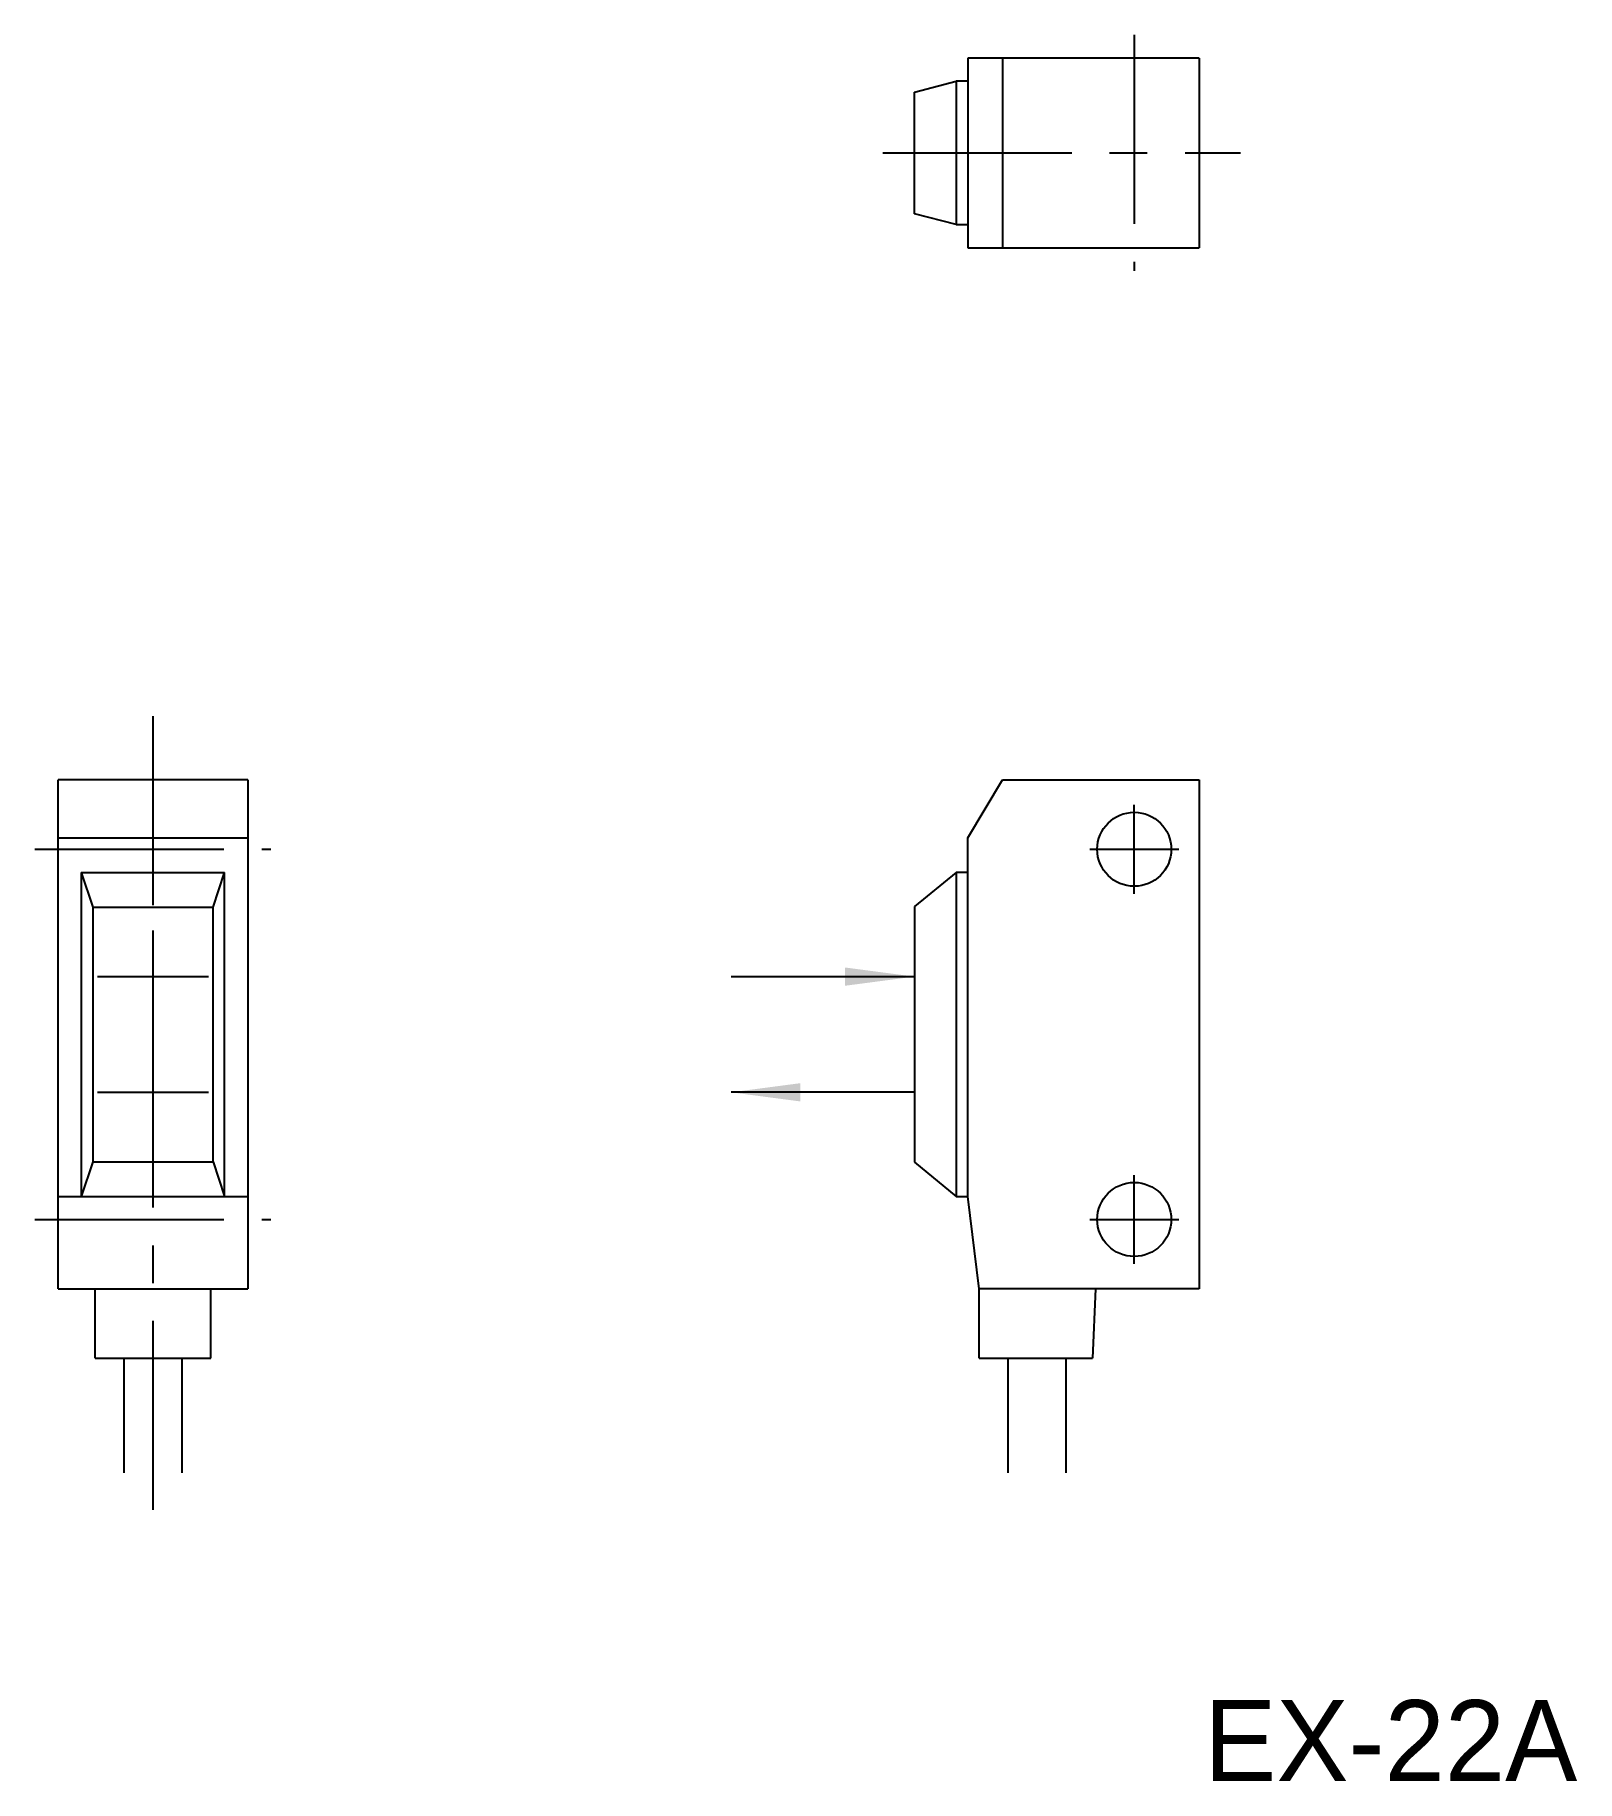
# Model space of a CAD drawing. Extents: x 759.9 to 826.5, y 538.2 to 613.6.
import ezdxf

# ---------------------------------------------------------------- set-up
doc = ezdxf.new("R2010")
doc.units = 0
doc.linetypes.add('CENTER', pattern=[13.068421, 8.167763, -1.633553, 1.633553, -1.633553])
doc.layers.get('0').update_dxf_attribs({"linetype": 'CONTINUOUS'})

# ---------------------------------------------------------------- blocks, each defined once
blk = doc.blocks.new('*U3')
at = {"color": 2}
blk.add_text('EX-22A', height=3.5, dxfattribs=at).set_placement((810.398, 538.161))

msp = doc.modelspace()

# ---------------------------------------------------------------- linework, layer by layer
at = {"color": 4, "linetype": 'CENTER'}
for p, q in [((807.378, 613.635), (807.378, 603.435)), ((796.508, 608.534), (811.965, 608.534)), ((764.961, 584.184), (764.961, 548.841)), ((807.378, 576.515), (807.378, 580.355)), ((759.861, 578.435), (770.061, 578.435)), ((805.458, 578.435), (809.298, 578.435)), ((764.961, 574.932), (764.961, 565.932)), ((762.561, 572.932), (767.361, 572.932)), ((762.561, 567.932), (767.361, 567.932)), ((807.378, 560.515), (807.378, 564.355)), ((759.861, 562.435), (770.061, 562.435)), ((805.458, 562.435), (809.298, 562.435))]:
    msp.add_line(p, q, dxfattribs=at)
at = {"color": 7}
for p, q in [((800.178, 612.635), (800.178, 604.435)), ((810.178, 612.635), (800.178, 612.635)), ((801.678, 612.635), (801.678, 604.435)), ((810.178, 612.635), (810.178, 604.435)), ((797.878, 611.159), (799.678, 611.635)), ((799.678, 611.635), (799.678, 605.435)), ((800.178, 611.635), (799.678, 611.635)), ((797.878, 605.909), (797.878, 611.159)), ((799.678, 605.435), (797.878, 605.909)), ((799.678, 605.435), (800.178, 605.435)), ((800.178, 604.435), (810.178, 604.435)), ((769.061, 581.432), (760.861, 581.432)), ((760.861, 559.435), (760.861, 581.432)), ((769.061, 581.432), (769.061, 559.435)), ((800.178, 578.935), (801.678, 581.435)), ((801.678, 581.435), (810.178, 581.435)), ((810.178, 581.435), (810.178, 559.435)), ((760.861, 578.935), (769.061, 578.935)), ((800.178, 563.435), (800.178, 578.935)), ((761.861, 577.432), (761.861, 563.432)), ((761.861, 577.432), (762.361, 575.932)), ((761.861, 577.432), (768.061, 577.432)), ((767.561, 575.932), (768.061, 577.432)), ((768.061, 563.432), (768.061, 577.432)), ((799.678, 577.435), (797.878, 575.963)), ((800.178, 577.435), (799.678, 577.435)), ((799.678, 577.435), (799.678, 563.435)), ((762.361, 575.932), (767.561, 575.932)), ((762.361, 575.932), (762.361, 564.932)), ((767.561, 564.932), (767.561, 575.932)), ((797.878, 575.963), (797.878, 564.908)), ((762.361, 564.932), (761.861, 563.432)), ((762.361, 564.932), (767.561, 564.932)), ((767.561, 564.932), (768.061, 563.432)), ((797.878, 564.908), (799.678, 563.435)), ((760.861, 563.432), (769.061, 563.432)), ((799.678, 563.435), (800.178, 563.435)), ((800.678, 559.435), (800.178, 563.435)), ((760.861, 559.435), (769.061, 559.435)), ((762.461, 556.435), (762.461, 559.435)), ((767.461, 556.435), (767.461, 559.435)), ((800.678, 556.435), (800.678, 559.435)), ((810.178, 559.435), (800.678, 559.435)), ((805.698, 559.435), (805.578, 556.435)), ((762.461, 556.435), (767.461, 556.435)), ((763.711, 556.435), (763.711, 551.48)), ((766.211, 556.435), (766.211, 551.48)), ((800.678, 556.435), (805.578, 556.435)), ((801.928, 551.48), (801.928, 556.435)), ((804.428, 551.48), (804.428, 556.435))]:
    msp.add_line(p, q, dxfattribs=at)
at = {"color": 4}
for p, q in [((789.95, 572.932), (797.878, 572.932)), ((797.878, 567.932), (789.95, 567.932))]:
    msp.add_line(p, q, dxfattribs=at)
at = {"color": 2}
msp.add_line((767.561, 564.932), (767.561, 564.932), dxfattribs=at)
at = {"color": 7}
for centre in [(807.378, 578.435), (807.378, 562.435)]:
    msp.add_circle(centre, 1.6, dxfattribs=at)
at = {"color": 4}
for points in [[(794.878, 572.537), (794.878, 573.327), (797.878, 572.932)], [(792.95, 568.327), (792.95, 567.537), (789.95, 567.932)]]:
    msp.add_solid(points, dxfattribs=at)

# ---------------------------------------------------------------- block references
msp.add_blockref('*U3', (0, 0))

doc.saveas('drawing.dxf')
